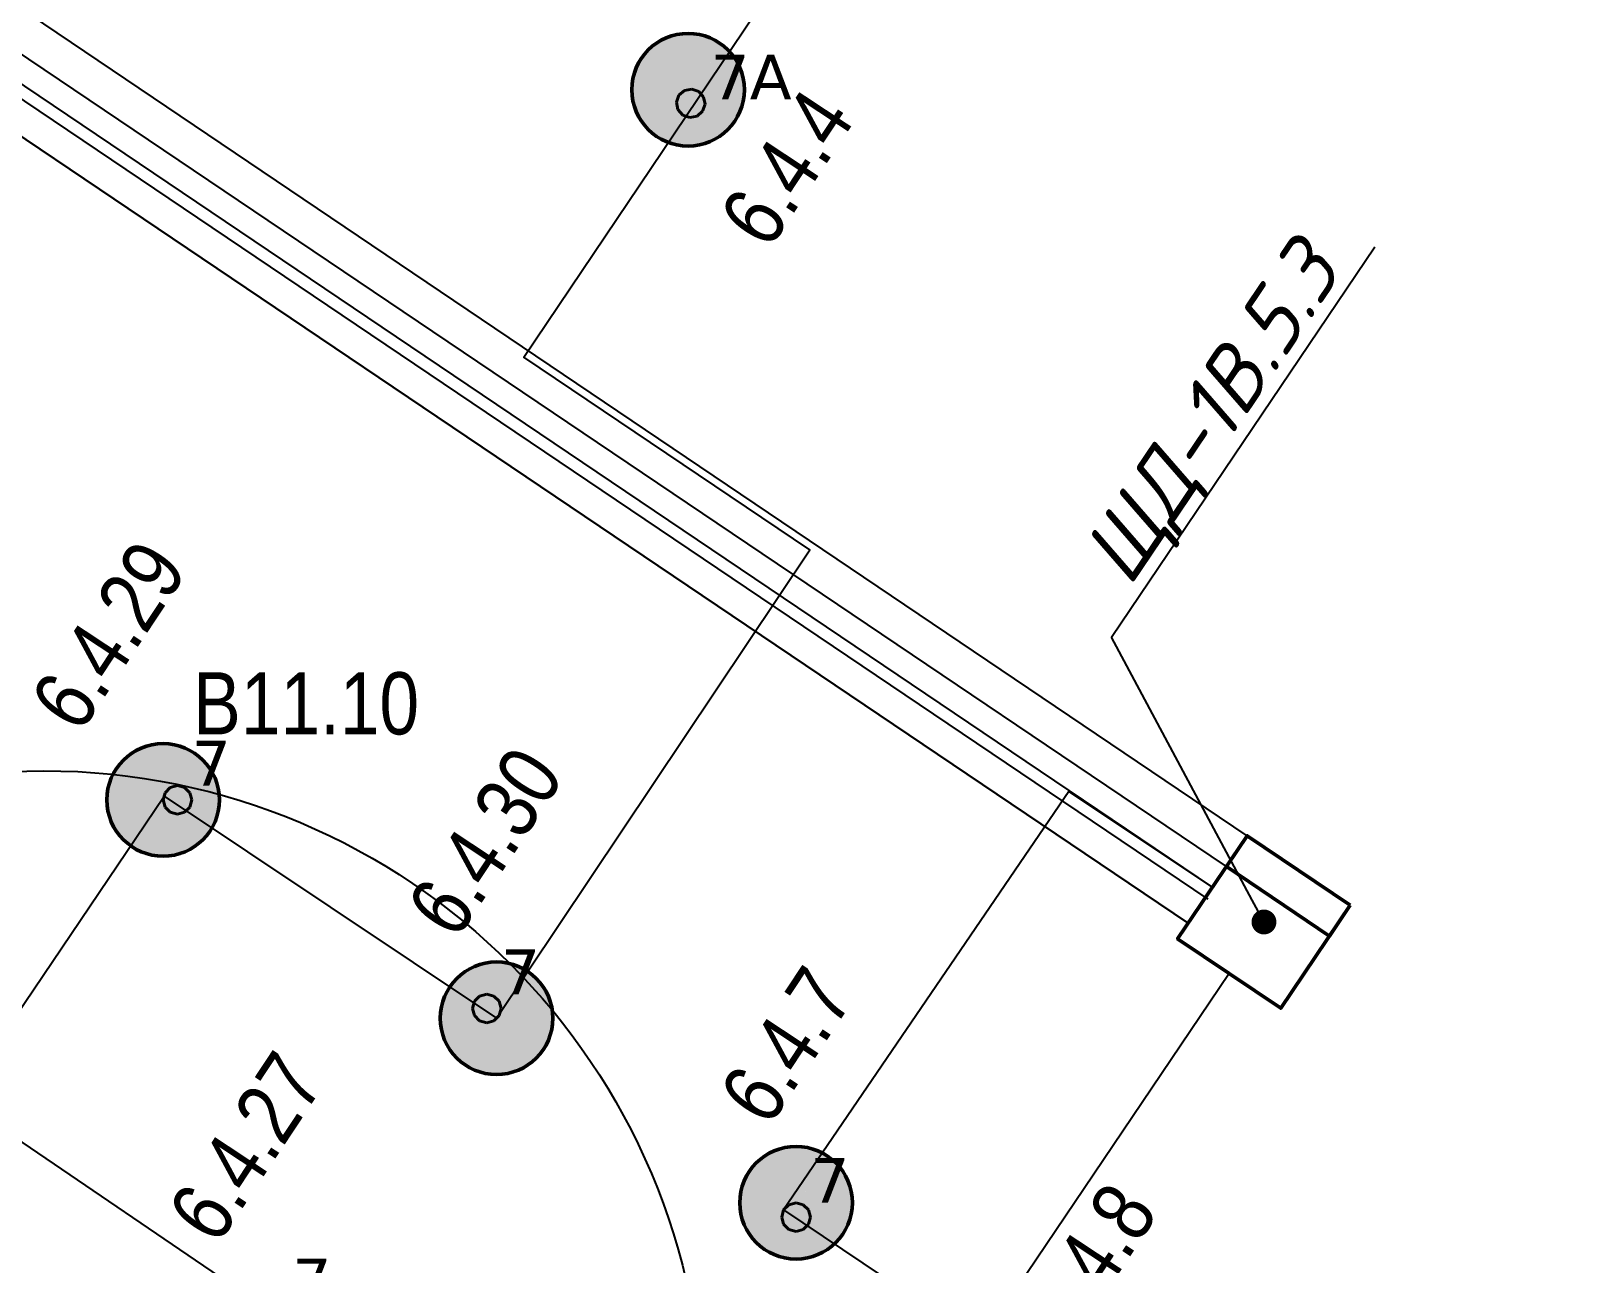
# Model space of a CAD drawing. Header units: millimetres. Extents: x -243740 to 150609, y -473655 to -165121.
# Drawn here: x 105804 to 112071, y -308694 to -303737 of the extents above; entities that cross this region are included whole.
import ezdxf
from ezdxf import colors
from ezdxf.entities.mleader import LeaderData, LeaderLine
from ezdxf.enums import TextEntityAlignment as Align
from ezdxf.math import Vec2, Vec3

# ---------------------------------------------------------------- set-up
doc = ezdxf.new("R2010")
doc.units = ezdxf.units.MM
doc.linetypes.add('HIDDEN2', pattern=[4.762499999999999, 3.175, -1.5875])
for name, color, linetype in [('_HMI', 6, 'Continuous'), ('_Гр.ЩД-1В.5.3.I4.1', 6, 'Continuous'), ('_Гр.ЩД-1В.5.3.I4.2', 6, 'Continuous'), ('_Гр.ЩД-1В.5.3.I4.3', 6, 'Continuous'), ('_Гр.ЩД-1В.5.3.I4.4', 6, 'Continuous'), ('_Гр.ЩД-1В.5.3.I4.5', 6, 'Continuous'), ('_Гр.ЩД-1В.5.3.I4.6', 6, 'Continuous'), ('_Гр.ЩД-1В.5.3.I4.7', 6, 'Continuous'), ('_Гр.ЩД-1В.5.3.I4.8', 6, 'Continuous')]:
    doc.layers.add(name, color=color, linetype=linetype)
doc.layers.add('_освещение_dali', color=3, linetype='Continuous', lineweight=50)
doc.layers.add('DLX_FL2_LUM 5', color=5, linetype='Continuous', lineweight=40)
doc.layers.add('DLX_FL1_LUM 9', color=7, linetype='Continuous', lineweight=40, true_color=0xf70808)
doc.layers.add('ЭТО_аварийные', color=7, linetype='HIDDEN2', lineweight=40, true_color=0xfa0505)
doc.styles.add('Arial Narrow_6', font='ARIALN.TTF', dxfattribs={"height": 193.2454319882769})
doc.styles.add('ISOCPEUR', font='isocpeur.ttf')
doc.styles.get("Standard").update_dxf_attribs({"font": 'ARIALN.TTF'})
doc.styles.add('TableTextStyle', font='')
doc.styles.add('Шрифт - 200', font='', dxfattribs={"height": 200})
doc.styles.get('TableTextStyle').set_extended_font_data('VERDANA.TTF')
doc.styles.get('Шрифт - 200').set_extended_font_data('GOST Common', italic=True)
doc.linetypes.add('Truba', pattern='A,3e-05,[4,MSH_7,S=1,R=0,X=0,Y=0],-3.022072', length=3.022102)

# ---------------------------------------------------------------- blocks, each defined once
blk = doc.blocks.new('_Dot')
at = {"color": 0, "linetype": 'ByBlock', "lineweight": -2}
blk.add_line((-0.5, 0), (-1, 0), dxfattribs=at)
at = {"color": 0, "linetype": 'ByBlock', "const_width": 0.5}
blk.add_lwpolyline([(-0.25, 0, 1), (0.25, 0, 1)], format="xyb", close=True, dxfattribs=at)
blk = doc.blocks.new('A$C7830629c')
at = {"layer": '_освещение_dali', "linetype": 'Continuous'}
for points in [[(250, -250), (250, 250), (-250, 250), (-250, -250)], [(250, -250), (250, 250), (100, 250), (100, -250)]]:
    blk.add_lwpolyline(points, close=True, dxfattribs=at)
blk = doc.blocks.new('A$Caabd1818')
at = {"layer": 'DLX_FL1_LUM 9'}
for points in [[(104429.0187579598, 93498.89928350243, -2996.999999999999), (104438.7080890144, 93527.03649053368, -2996.999999999999)], [(104438.7080890144, 93527.03649053368, -2996.999999999999), (104429.0187579598, 93498.89928350243, -2996.999999999999)], [(104438.7080890144, 93527.03649053368, -2996.999999999999), (104429.0187579598, 93498.89928350243, -2996.999999999999)], [(104429.0187579598, 93498.89928350243, -2996.999999999999), (104438.7080890144, 93527.03649053368, -2996.999999999999)], [(104434.695027491, 93469.67870244774, -2996.999999999999), (104429.0187579598, 93498.89928350243, -2996.999999999999)], [(104429.0187579598, 93498.89928350243, -2996.999999999999), (104429.0187579598, 93498.89928350243, -2996.999999999999)], [(104429.0187579598, 93498.89928350243, -2996.999999999999), (104434.695027491, 93469.67870244774, -2996.999999999999)], [(104429.0187579598, 93498.89928350243, -2996.999999999999), (104429.0187579598, 93498.89928350243, -2996.999999999999)], [(104429.0187579598, 93498.89928350243, -2996.999999999999), (104434.695027491, 93469.67870244774, -2996.999999999999)], [(104434.695027491, 93469.67870244774, -2996.999999999999), (104429.0187579598, 93498.89928350243, -2996.999999999999)], [(104438.7080890144, 93527.03649053368, -2996.999999999999), (104461.1690265144, 93546.56774053368, -2996.999999999999)], [(104461.1690265144, 93546.56774053368, -2996.999999999999), (104438.7080890144, 93527.03649053368, -2996.999999999999)], [(104461.1690265144, 93546.56774053368, -2996.999999999999), (104438.7080890144, 93527.03649053368, -2996.999999999999)], [(104438.7080890144, 93527.03649053368, -2996.999999999999), (104461.1690265144, 93546.56774053368, -2996.999999999999)], [(104438.7080890144, 93527.03649053368, -2996.999999999999), (104438.7080890144, 93527.03649053368, -2996.999999999999)], [(104438.7080890144, 93527.03649053368, -2996.999999999999), (104438.7080890144, 93527.03649053368, -2996.999999999999)], [(104461.1690265144, 93546.56774053368, -2996.999999999999), (104490.3896075691, 93552.24401006493, -2996.999999999999)], [(104490.3896075691, 93552.24401006493, -2996.999999999999), (104461.1690265144, 93546.56774053368, -2996.999999999999)], [(104490.3896075691, 93552.24401006493, -2996.999999999999), (104461.1690265144, 93546.56774053368, -2996.999999999999)], [(104461.1690265144, 93546.56774053368, -2996.999999999999), (104490.3896075691, 93552.24401006493, -2996.999999999999)], [(104461.1690265144, 93546.56774053368, -2996.999999999999), (104461.1690265144, 93546.56774053368, -2996.999999999999)], [(104461.1690265144, 93546.56774053368, -2996.999999999999), (104461.1690265144, 93546.56774053368, -2996.999999999999)], [(104490.3896075691, 93552.24401006493, -2996.999999999999), (104518.5268146004, 93542.55467901024, -2996.999999999999)], [(104518.5268146004, 93542.55467901024, -2996.999999999999), (104490.3896075691, 93552.24401006493, -2996.999999999999)], [(104490.3896075691, 93552.24401006493, -2996.999999999999), (104490.3896075691, 93552.24401006493, -2996.999999999999)], [(104490.3896075691, 93552.24401006493, -2996.999999999999), (104490.3896075691, 93552.24401006493, -2996.999999999999)], [(104518.5268146004, 93542.55467901024, -2996.999999999999), (104490.3896075691, 93552.24401006493, -2996.999999999999)], [(104490.3896075691, 93552.24401006493, -2996.999999999999), (104518.5268146004, 93542.55467901024, -2996.999999999999)], [(104518.5268146004, 93542.55467901024, -2996.999999999999), (104518.5268146004, 93542.55467901024, -2996.999999999999)], [(104518.5268146004, 93542.55467901024, -2996.999999999999), (104538.0580646004, 93520.09374151024, -2996.999999999999)], [(104538.0580646004, 93520.09374151024, -2996.999999999999), (104518.5268146004, 93542.55467901024, -2996.999999999999)], [(104518.5268146004, 93542.55467901024, -2996.999999999999), (104518.5268146004, 93542.55467901024, -2996.999999999999)], [(104538.0580646004, 93520.09374151024, -2996.999999999999), (104518.5268146004, 93542.55467901024, -2996.999999999999)], [(104518.5268146004, 93542.55467901024, -2996.999999999999), (104538.0580646004, 93520.09374151024, -2996.999999999999)], [(104538.0580646004, 93520.09374151024, -2996.999999999999), (104538.0580646004, 93520.09374151024, -2996.999999999999)], [(104538.0580646004, 93520.09374151024, -2996.999999999999), (104543.7343341316, 93490.87316045555, -2996.999999999999)], [(104543.7343341316, 93490.87316045555, -2996.999999999999), (104538.0580646004, 93520.09374151024, -2996.999999999999)], [(104538.0580646004, 93520.09374151024, -2996.999999999999), (104538.0580646004, 93520.09374151024, -2996.999999999999)], [(104543.7343341316, 93490.87316045555, -2996.999999999999), (104538.0580646004, 93520.09374151024, -2996.999999999999)], [(104538.0580646004, 93520.09374151024, -2996.999999999999), (104543.7343341316, 93490.87316045555, -2996.999999999999)], [(104454.226277491, 93447.21776494774, -2996.999999999999), (104434.695027491, 93469.67870244774, -2996.999999999999)], [(104434.695027491, 93469.67870244774, -2996.999999999999), (104434.695027491, 93469.67870244774, -2996.999999999999)], [(104434.695027491, 93469.67870244774, -2996.999999999999), (104454.226277491, 93447.21776494774, -2996.999999999999)], [(104434.695027491, 93469.67870244774, -2996.999999999999), (104434.695027491, 93469.67870244774, -2996.999999999999)], [(104434.695027491, 93469.67870244774, -2996.999999999999), (104454.226277491, 93447.21776494774, -2996.999999999999)], [(104454.226277491, 93447.21776494774, -2996.999999999999), (104434.695027491, 93469.67870244774, -2996.999999999999)], [(104482.3634845223, 93437.52843389305, -2996.999999999999), (104454.226277491, 93447.21776494774, -2996.999999999999)], [(104454.226277491, 93447.21776494774, -2996.999999999999), (104454.226277491, 93447.21776494774, -2996.999999999999)], [(104454.226277491, 93447.21776494774, -2996.999999999999), (104482.3634845223, 93437.52843389305, -2996.999999999999)], [(104454.226277491, 93447.21776494774, -2996.999999999999), (104454.226277491, 93447.21776494774, -2996.999999999999)], [(104454.226277491, 93447.21776494774, -2996.999999999999), (104482.3634845223, 93437.52843389305, -2996.999999999999)], [(104482.3634845223, 93437.52843389305, -2996.999999999999), (104454.226277491, 93447.21776494774, -2996.999999999999)], [(104511.5840655769, 93443.2047034243, -2996.999999999999), (104482.3634845223, 93437.52843389305, -2996.999999999999)], [(104482.3634845223, 93437.52843389305, -2996.999999999999), (104511.5840655769, 93443.2047034243, -2996.999999999999)], [(104482.3634845223, 93437.52843389305, -2996.999999999999), (104511.5840655769, 93443.2047034243, -2996.999999999999)], [(104511.5840655769, 93443.2047034243, -2996.999999999999), (104482.3634845223, 93437.52843389305, -2996.999999999999)], [(104482.3634845223, 93437.52843389305, -2996.999999999999), (104482.3634845223, 93437.52843389305, -2996.999999999999)], [(104482.3634845223, 93437.52843389305, -2996.999999999999), (104482.3634845223, 93437.52843389305, -2996.999999999999)], [(104534.0450030769, 93462.7359534243, -2996.999999999999), (104511.5840655769, 93443.2047034243, -2996.999999999999)], [(104511.5840655769, 93443.2047034243, -2996.999999999999), (104534.0450030769, 93462.7359534243, -2996.999999999999)], [(104511.5840655769, 93443.2047034243, -2996.999999999999), (104534.0450030769, 93462.7359534243, -2996.999999999999)], [(104534.0450030769, 93462.7359534243, -2996.999999999999), (104511.5840655769, 93443.2047034243, -2996.999999999999)], [(104511.5840655769, 93443.2047034243, -2996.999999999999), (104511.5840655769, 93443.2047034243, -2996.999999999999)], [(104511.5840655769, 93443.2047034243, -2996.999999999999), (104511.5840655769, 93443.2047034243, -2996.999999999999)], [(104543.7343341316, 93490.87316045555, -2996.999999999999), (104534.0450030769, 93462.7359534243, -2996.999999999999)], [(104534.0450030769, 93462.7359534243, -2996.999999999999), (104543.7343341316, 93490.87316045555, -2996.999999999999)], [(104534.0450030769, 93462.7359534243, -2996.999999999999), (104543.7343341316, 93490.87316045555, -2996.999999999999)], [(104543.7343341316, 93490.87316045555, -2996.999999999999), (104534.0450030769, 93462.7359534243, -2996.999999999999)], [(104534.0450030769, 93462.7359534243, -2996.999999999999), (104534.0450030769, 93462.7359534243, -2996.999999999999)], [(104534.0450030769, 93462.7359534243, -2996.999999999999), (104534.0450030769, 93462.7359534243, -2996.999999999999)], [(104543.7343341316, 93490.87316045555, -2996.999999999999), (104543.7343341316, 93490.87316045555, -2996.999999999999)], [(104543.7343341316, 93490.87316045555, -2996.999999999999), (104543.7343341316, 93490.87316045555, -2996.999999999999)]]:
    blk.add_polyline3d(points, dxfattribs=at)
at = {"layer": 'DLX_FL2_LUM 5'}
for points in [[(102372.8664142098, 90722.59313115868, -2996.999999999999), (102393.9082843269, 90743.63500127586, -2996.999999999999)], [(102393.9082843269, 90743.63500127586, -2996.999999999999), (102372.8664142098, 90722.59313115868, -2996.999999999999)], [(102393.9082843269, 90743.63500127586, -2996.999999999999), (102372.8664142098, 90722.59313115868, -2996.999999999999)], [(102372.8664142098, 90722.59313115868, -2996.999999999999), (102393.9082843269, 90743.63500127586, -2996.999999999999)], [(102393.9082843269, 90743.63500127586, -2996.999999999999), (102422.6558429207, 90751.34068975243, -2996.999999999999)], [(102422.6558429207, 90751.34068975243, -2996.999999999999), (102393.9082843269, 90743.63500127586, -2996.999999999999)], [(102422.6558429207, 90751.34068975243, -2996.999999999999), (102393.9082843269, 90743.63500127586, -2996.999999999999)], [(102393.9082843269, 90743.63500127586, -2996.999999999999), (102422.6558429207, 90751.34068975243, -2996.999999999999)], [(102393.9082843269, 90743.63500127586, -2996.999999999999), (102393.9082843269, 90743.63500127586, -2996.999999999999)], [(102393.9082843269, 90743.63500127586, -2996.999999999999), (102393.9082843269, 90743.63500127586, -2996.999999999999)], [(102422.6558429207, 90751.34068975243, -2996.999999999999), (102422.6558429207, 90751.34068975243, -2996.999999999999)], [(102422.6558429207, 90751.34068975243, -2996.999999999999), (102451.4034015144, 90743.63500127586, -2996.999999999999)], [(102451.4034015144, 90743.63500127586, -2996.999999999999), (102422.6558429207, 90751.34068975243, -2996.999999999999)], [(102422.6558429207, 90751.34068975243, -2996.999999999999), (102422.6558429207, 90751.34068975243, -2996.999999999999)], [(102451.4034015144, 90743.63500127586, -2996.999999999999), (102422.6558429207, 90751.34068975243, -2996.999999999999)], [(102422.6558429207, 90751.34068975243, -2996.999999999999), (102451.4034015144, 90743.63500127586, -2996.999999999999)], [(102451.4034015144, 90743.63500127586, -2996.999999999999), (102451.4034015144, 90743.63500127586, -2996.999999999999)], [(102451.4034015144, 90743.63500127586, -2996.999999999999), (102472.4452716316, 90722.59313115868, -2996.999999999999)], [(102472.4452716316, 90722.59313115868, -2996.999999999999), (102451.4034015144, 90743.63500127586, -2996.999999999999)], [(102451.4034015144, 90743.63500127586, -2996.999999999999), (102451.4034015144, 90743.63500127586, -2996.999999999999)], [(102472.4452716316, 90722.59313115868, -2996.999999999999), (102451.4034015144, 90743.63500127586, -2996.999999999999)], [(102451.4034015144, 90743.63500127586, -2996.999999999999), (102472.4452716316, 90722.59313115868, -2996.999999999999)], [(102365.1607257332, 90693.84557256493, -2996.999999999999), (102372.8664142098, 90722.59313115868, -2996.999999999999)], [(102372.8664142098, 90722.59313115868, -2996.999999999999), (102365.1607257332, 90693.84557256493, -2996.999999999999)], [(102372.8664142098, 90722.59313115868, -2996.999999999999), (102365.1607257332, 90693.84557256493, -2996.999999999999)], [(102365.1607257332, 90693.84557256493, -2996.999999999999), (102372.8664142098, 90722.59313115868, -2996.999999999999)], [(102372.8664142098, 90665.09801397118, -2996.999999999999), (102365.1607257332, 90693.84557256493, -2996.999999999999)], [(102365.1607257332, 90693.84557256493, -2996.999999999999), (102365.1607257332, 90693.84557256493, -2996.999999999999)], [(102365.1607257332, 90693.84557256493, -2996.999999999999), (102372.8664142098, 90665.09801397118, -2996.999999999999)], [(102365.1607257332, 90693.84557256493, -2996.999999999999), (102365.1607257332, 90693.84557256493, -2996.999999999999)], [(102365.1607257332, 90693.84557256493, -2996.999999999999), (102372.8664142098, 90665.09801397118, -2996.999999999999)], [(102372.8664142098, 90665.09801397118, -2996.999999999999), (102365.1607257332, 90693.84557256493, -2996.999999999999)], [(102372.8664142098, 90722.59313115868, -2996.999999999999), (102372.8664142098, 90722.59313115868, -2996.999999999999)], [(102372.8664142098, 90722.59313115868, -2996.999999999999), (102372.8664142098, 90722.59313115868, -2996.999999999999)], [(102472.4452716316, 90722.59313115868, -2996.999999999999), (102472.4452716316, 90722.59313115868, -2996.999999999999)], [(102472.4452716316, 90722.59313115868, -2996.999999999999), (102480.1509601082, 90693.84557256493, -2996.999999999999)], [(102480.1509601082, 90693.84557256493, -2996.999999999999), (102472.4452716316, 90722.59313115868, -2996.999999999999)], [(102472.4452716316, 90722.59313115868, -2996.999999999999), (102472.4452716316, 90722.59313115868, -2996.999999999999)], [(102480.1509601082, 90693.84557256493, -2996.999999999999), (102472.4452716316, 90722.59313115868, -2996.999999999999)], [(102472.4452716316, 90722.59313115868, -2996.999999999999), (102480.1509601082, 90693.84557256493, -2996.999999999999)], [(102480.1509601082, 90693.84557256493, -2996.999999999999), (102472.4452716316, 90665.09801397118, -2996.999999999999)], [(102472.4452716316, 90665.09801397118, -2996.999999999999), (102480.1509601082, 90693.84557256493, -2996.999999999999)], [(102472.4452716316, 90665.09801397118, -2996.999999999999), (102480.1509601082, 90693.84557256493, -2996.999999999999)], [(102480.1509601082, 90693.84557256493, -2996.999999999999), (102472.4452716316, 90665.09801397118, -2996.999999999999)], [(102480.1509601082, 90693.84557256493, -2996.999999999999), (102480.1509601082, 90693.84557256493, -2996.999999999999)], [(102480.1509601082, 90693.84557256493, -2996.999999999999), (102480.1509601082, 90693.84557256493, -2996.999999999999)], [(102393.9082843269, 90644.05614385399, -2996.999999999999), (102372.8664142098, 90665.09801397118, -2996.999999999999)], [(102372.8664142098, 90665.09801397118, -2996.999999999999), (102372.8664142098, 90665.09801397118, -2996.999999999999)], [(102372.8664142098, 90665.09801397118, -2996.999999999999), (102393.9082843269, 90644.05614385399, -2996.999999999999)], [(102372.8664142098, 90665.09801397118, -2996.999999999999), (102372.8664142098, 90665.09801397118, -2996.999999999999)], [(102372.8664142098, 90665.09801397118, -2996.999999999999), (102393.9082843269, 90644.05614385399, -2996.999999999999)], [(102393.9082843269, 90644.05614385399, -2996.999999999999), (102372.8664142098, 90665.09801397118, -2996.999999999999)], [(102422.6558429207, 90636.35045537743, -2996.999999999999), (102393.9082843269, 90644.05614385399, -2996.999999999999)], [(102393.9082843269, 90644.05614385399, -2996.999999999999), (102393.9082843269, 90644.05614385399, -2996.999999999999)], [(102393.9082843269, 90644.05614385399, -2996.999999999999), (102422.6558429207, 90636.35045537743, -2996.999999999999)], [(102393.9082843269, 90644.05614385399, -2996.999999999999), (102393.9082843269, 90644.05614385399, -2996.999999999999)], [(102393.9082843269, 90644.05614385399, -2996.999999999999), (102422.6558429207, 90636.35045537743, -2996.999999999999)], [(102422.6558429207, 90636.35045537743, -2996.999999999999), (102393.9082843269, 90644.05614385399, -2996.999999999999)], [(102451.4034015144, 90644.05614385399, -2996.999999999999), (102422.6558429207, 90636.35045537743, -2996.999999999999)], [(102422.6558429207, 90636.35045537743, -2996.999999999999), (102451.4034015144, 90644.05614385399, -2996.999999999999)], [(102422.6558429207, 90636.35045537743, -2996.999999999999), (102451.4034015144, 90644.05614385399, -2996.999999999999)], [(102451.4034015144, 90644.05614385399, -2996.999999999999), (102422.6558429207, 90636.35045537743, -2996.999999999999)], [(102422.6558429207, 90636.35045537743, -2996.999999999999), (102422.6558429207, 90636.35045537743, -2996.999999999999)], [(102422.6558429207, 90636.35045537743, -2996.999999999999), (102422.6558429207, 90636.35045537743, -2996.999999999999)], [(102472.4452716316, 90665.09801397118, -2996.999999999999), (102451.4034015144, 90644.05614385399, -2996.999999999999)], [(102451.4034015144, 90644.05614385399, -2996.999999999999), (102472.4452716316, 90665.09801397118, -2996.999999999999)], [(102451.4034015144, 90644.05614385399, -2996.999999999999), (102472.4452716316, 90665.09801397118, -2996.999999999999)], [(102472.4452716316, 90665.09801397118, -2996.999999999999), (102451.4034015144, 90644.05614385399, -2996.999999999999)], [(102451.4034015144, 90644.05614385399, -2996.999999999999), (102451.4034015144, 90644.05614385399, -2996.999999999999)], [(102451.4034015144, 90644.05614385399, -2996.999999999999), (102451.4034015144, 90644.05614385399, -2996.999999999999)], [(102472.4452716316, 90665.09801397118, -2996.999999999999), (102472.4452716316, 90665.09801397118, -2996.999999999999)], [(102472.4452716316, 90665.09801397118, -2996.999999999999), (102472.4452716316, 90665.09801397118, -2996.999999999999)], [(103608.7215167488, 89855.03942022118, -2996.999999999999), (103616.4272052254, 89883.78697881493, -2996.999999999999)], [(103616.4272052254, 89883.78697881493, -2996.999999999999), (103608.7215167488, 89855.03942022118, -2996.999999999999)], [(103616.4272052254, 89883.78697881493, -2996.999999999999), (103608.7215167488, 89855.03942022118, -2996.999999999999)], [(103608.7215167488, 89855.03942022118, -2996.999999999999), (103616.4272052254, 89883.78697881493, -2996.999999999999)], [(103616.4272052254, 89883.78697881493, -2996.999999999999), (103637.4690753426, 89904.82884893211, -2996.999999999999)], [(103637.4690753426, 89904.82884893211, -2996.999999999999), (103616.4272052254, 89883.78697881493, -2996.999999999999)], [(103637.4690753426, 89904.82884893211, -2996.999999999999), (103616.4272052254, 89883.78697881493, -2996.999999999999)], [(103616.4272052254, 89883.78697881493, -2996.999999999999), (103637.4690753426, 89904.82884893211, -2996.999999999999)], [(103616.4272052254, 89883.78697881493, -2996.999999999999), (103616.4272052254, 89883.78697881493, -2996.999999999999)], [(103616.4272052254, 89883.78697881493, -2996.999999999999), (103616.4272052254, 89883.78697881493, -2996.999999999999)], [(103637.4690753426, 89904.82884893211, -2996.999999999999), (103666.2166339363, 89912.53453740868, -2996.999999999999)], [(103666.2166339363, 89912.53453740868, -2996.999999999999), (103637.4690753426, 89904.82884893211, -2996.999999999999)], [(103666.2166339363, 89912.53453740868, -2996.999999999999), (103637.4690753426, 89904.82884893211, -2996.999999999999)], [(103637.4690753426, 89904.82884893211, -2996.999999999999), (103666.2166339363, 89912.53453740868, -2996.999999999999)], [(103637.4690753426, 89904.82884893211, -2996.999999999999), (103637.4690753426, 89904.82884893211, -2996.999999999999)], [(103637.4690753426, 89904.82884893211, -2996.999999999999), (103637.4690753426, 89904.82884893211, -2996.999999999999)], [(103666.2166339363, 89912.53453740868, -2996.999999999999), (103666.2166339363, 89912.53453740868, -2996.999999999999)], [(103666.2166339363, 89912.53453740868, -2996.999999999999), (103694.9641925301, 89904.82884893211, -2996.999999999999)], [(103694.9641925301, 89904.82884893211, -2996.999999999999), (103666.2166339363, 89912.53453740868, -2996.999999999999)], [(103666.2166339363, 89912.53453740868, -2996.999999999999), (103666.2166339363, 89912.53453740868, -2996.999999999999)], [(103694.9641925301, 89904.82884893211, -2996.999999999999), (103666.2166339363, 89912.53453740868, -2996.999999999999)], [(103666.2166339363, 89912.53453740868, -2996.999999999999), (103694.9641925301, 89904.82884893211, -2996.999999999999)], [(103694.9641925301, 89904.82884893211, -2996.999999999999), (103694.9641925301, 89904.82884893211, -2996.999999999999)], [(103694.9641925301, 89904.82884893211, -2996.999999999999), (103716.0060626473, 89883.78697881493, -2996.999999999999)], [(103716.0060626473, 89883.78697881493, -2996.999999999999), (103694.9641925301, 89904.82884893211, -2996.999999999999)], [(103694.9641925301, 89904.82884893211, -2996.999999999999), (103694.9641925301, 89904.82884893211, -2996.999999999999)], [(103716.0060626473, 89883.78697881493, -2996.999999999999), (103694.9641925301, 89904.82884893211, -2996.999999999999)], [(103694.9641925301, 89904.82884893211, -2996.999999999999), (103716.0060626473, 89883.78697881493, -2996.999999999999)], [(103716.0060626473, 89883.78697881493, -2996.999999999999), (103716.0060626473, 89883.78697881493, -2996.999999999999)], [(103716.0060626473, 89883.78697881493, -2996.999999999999), (103723.7117511238, 89855.03942022118, -2996.999999999999)], [(103723.7117511238, 89855.03942022118, -2996.999999999999), (103716.0060626473, 89883.78697881493, -2996.999999999999)], [(103716.0060626473, 89883.78697881493, -2996.999999999999), (103716.0060626473, 89883.78697881493, -2996.999999999999)], [(103723.7117511238, 89855.03942022118, -2996.999999999999), (103716.0060626473, 89883.78697881493, -2996.999999999999)], [(103716.0060626473, 89883.78697881493, -2996.999999999999), (103723.7117511238, 89855.03942022118, -2996.999999999999)], [(103616.4272052254, 89826.29186162743, -2996.999999999999), (103608.7215167488, 89855.03942022118, -2996.999999999999)], [(103608.7215167488, 89855.03942022118, -2996.999999999999), (103608.7215167488, 89855.03942022118, -2996.999999999999)], [(103608.7215167488, 89855.03942022118, -2996.999999999999), (103616.4272052254, 89826.29186162743, -2996.999999999999)], [(103608.7215167488, 89855.03942022118, -2996.999999999999), (103608.7215167488, 89855.03942022118, -2996.999999999999)], [(103608.7215167488, 89855.03942022118, -2996.999999999999), (103616.4272052254, 89826.29186162743, -2996.999999999999)], [(103616.4272052254, 89826.29186162743, -2996.999999999999), (103608.7215167488, 89855.03942022118, -2996.999999999999)], [(103637.4690753426, 89805.24999151024, -2996.999999999999), (103616.4272052254, 89826.29186162743, -2996.999999999999)], [(103616.4272052254, 89826.29186162743, -2996.999999999999), (103616.4272052254, 89826.29186162743, -2996.999999999999)], [(103616.4272052254, 89826.29186162743, -2996.999999999999), (103637.4690753426, 89805.24999151024, -2996.999999999999)], [(103616.4272052254, 89826.29186162743, -2996.999999999999), (103616.4272052254, 89826.29186162743, -2996.999999999999)], [(103616.4272052254, 89826.29186162743, -2996.999999999999), (103637.4690753426, 89805.24999151024, -2996.999999999999)], [(103637.4690753426, 89805.24999151024, -2996.999999999999), (103616.4272052254, 89826.29186162743, -2996.999999999999)], [(103666.2166339363, 89797.54430303368, -2996.999999999999), (103637.4690753426, 89805.24999151024, -2996.999999999999)], [(103637.4690753426, 89805.24999151024, -2996.999999999999), (103637.4690753426, 89805.24999151024, -2996.999999999999)], [(103637.4690753426, 89805.24999151024, -2996.999999999999), (103666.2166339363, 89797.54430303368, -2996.999999999999)], [(103637.4690753426, 89805.24999151024, -2996.999999999999), (103637.4690753426, 89805.24999151024, -2996.999999999999)], [(103637.4690753426, 89805.24999151024, -2996.999999999999), (103666.2166339363, 89797.54430303368, -2996.999999999999)], [(103666.2166339363, 89797.54430303368, -2996.999999999999), (103637.4690753426, 89805.24999151024, -2996.999999999999)], [(103694.9641925301, 89805.24999151024, -2996.999999999999), (103666.2166339363, 89797.54430303368, -2996.999999999999)], [(103666.2166339363, 89797.54430303368, -2996.999999999999), (103694.9641925301, 89805.24999151024, -2996.999999999999)], [(103666.2166339363, 89797.54430303368, -2996.999999999999), (103694.9641925301, 89805.24999151024, -2996.999999999999)], [(103694.9641925301, 89805.24999151024, -2996.999999999999), (103666.2166339363, 89797.54430303368, -2996.999999999999)], [(103716.0060626473, 89826.29186162743, -2996.999999999999), (103694.9641925301, 89805.24999151024, -2996.999999999999)], [(103694.9641925301, 89805.24999151024, -2996.999999999999), (103716.0060626473, 89826.29186162743, -2996.999999999999)], [(103694.9641925301, 89805.24999151024, -2996.999999999999), (103716.0060626473, 89826.29186162743, -2996.999999999999)], [(103716.0060626473, 89826.29186162743, -2996.999999999999), (103694.9641925301, 89805.24999151024, -2996.999999999999)], [(103694.9641925301, 89805.24999151024, -2996.999999999999), (103694.9641925301, 89805.24999151024, -2996.999999999999)], [(103694.9641925301, 89805.24999151024, -2996.999999999999), (103694.9641925301, 89805.24999151024, -2996.999999999999)], [(103723.7117511238, 89855.03942022118, -2996.999999999999), (103716.0060626473, 89826.29186162743, -2996.999999999999)], [(103716.0060626473, 89826.29186162743, -2996.999999999999), (103723.7117511238, 89855.03942022118, -2996.999999999999)], [(103716.0060626473, 89826.29186162743, -2996.999999999999), (103723.7117511238, 89855.03942022118, -2996.999999999999)], [(103723.7117511238, 89855.03942022118, -2996.999999999999), (103716.0060626473, 89826.29186162743, -2996.999999999999)], [(103716.0060626473, 89826.29186162743, -2996.999999999999), (103716.0060626473, 89826.29186162743, -2996.999999999999)], [(103716.0060626473, 89826.29186162743, -2996.999999999999), (103716.0060626473, 89826.29186162743, -2996.999999999999)], [(103723.7117511238, 89855.03942022118, -2996.999999999999), (103723.7117511238, 89855.03942022118, -2996.999999999999)], [(103723.7117511238, 89855.03942022118, -2996.999999999999), (103723.7117511238, 89855.03942022118, -2996.999999999999)], [(103666.2166339363, 89797.54430303368, -2996.999999999999), (103666.2166339363, 89797.54430303368, -2996.999999999999)], [(103666.2166339363, 89797.54430303368, -2996.999999999999), (103666.2166339363, 89797.54430303368, -2996.999999999999)], [(104859.9269610848, 89044.98082647118, -2996.999999999999), (104880.9688312019, 89066.02269658836, -2996.999999999999)], [(104880.9688312019, 89066.02269658836, -2996.999999999999), (104859.9269610848, 89044.98082647118, -2996.999999999999)], [(104880.9688312019, 89066.02269658836, -2996.999999999999), (104859.9269610848, 89044.98082647118, -2996.999999999999)], [(104859.9269610848, 89044.98082647118, -2996.999999999999), (104880.9688312019, 89066.02269658836, -2996.999999999999)], [(104880.9688312019, 89066.02269658836, -2996.999999999999), (104909.7163897957, 89073.72838506493, -2996.999999999999)], [(104909.7163897957, 89073.72838506493, -2996.999999999999), (104880.9688312019, 89066.02269658836, -2996.999999999999)], [(104909.7163897957, 89073.72838506493, -2996.999999999999), (104880.9688312019, 89066.02269658836, -2996.999999999999)], [(104880.9688312019, 89066.02269658836, -2996.999999999999), (104909.7163897957, 89073.72838506493, -2996.999999999999)], [(104880.9688312019, 89066.02269658836, -2996.999999999999), (104880.9688312019, 89066.02269658836, -2996.999999999999)], [(104880.9688312019, 89066.02269658836, -2996.999999999999), (104880.9688312019, 89066.02269658836, -2996.999999999999)], [(104909.7163897957, 89073.72838506493, -2996.999999999999), (104909.7163897957, 89073.72838506493, -2996.999999999999)], [(104909.7163897957, 89073.72838506493, -2996.999999999999), (104938.4639483894, 89066.02269658836, -2996.999999999999)], [(104938.4639483894, 89066.02269658836, -2996.999999999999), (104909.7163897957, 89073.72838506493, -2996.999999999999)], [(104909.7163897957, 89073.72838506493, -2996.999999999999), (104909.7163897957, 89073.72838506493, -2996.999999999999)], [(104938.4639483894, 89066.02269658836, -2996.999999999999), (104909.7163897957, 89073.72838506493, -2996.999999999999)], [(104909.7163897957, 89073.72838506493, -2996.999999999999), (104938.4639483894, 89066.02269658836, -2996.999999999999)], [(104938.4639483894, 89066.02269658836, -2996.999999999999), (104938.4639483894, 89066.02269658836, -2996.999999999999)], [(104938.4639483894, 89066.02269658836, -2996.999999999999), (104959.5058185066, 89044.98082647118, -2996.999999999999)], [(104959.5058185066, 89044.98082647118, -2996.999999999999), (104938.4639483894, 89066.02269658836, -2996.999999999999)], [(104938.4639483894, 89066.02269658836, -2996.999999999999), (104938.4639483894, 89066.02269658836, -2996.999999999999)], [(104959.5058185066, 89044.98082647118, -2996.999999999999), (104938.4639483894, 89066.02269658836, -2996.999999999999)], [(104938.4639483894, 89066.02269658836, -2996.999999999999), (104959.5058185066, 89044.98082647118, -2996.999999999999)], [(104852.2212726082, 89016.23326787743, -2996.999999999999), (104859.9269610848, 89044.98082647118, -2996.999999999999)], [(104859.9269610848, 89044.98082647118, -2996.999999999999), (104852.2212726082, 89016.23326787743, -2996.999999999999)], [(104859.9269610848, 89044.98082647118, -2996.999999999999), (104852.2212726082, 89016.23326787743, -2996.999999999999)], [(104852.2212726082, 89016.23326787743, -2996.999999999999), (104859.9269610848, 89044.98082647118, -2996.999999999999)], [(104859.9269610848, 88987.48570928368, -2996.999999999999), (104852.2212726082, 89016.23326787743, -2996.999999999999)], [(104852.2212726082, 89016.23326787743, -2996.999999999999), (104852.2212726082, 89016.23326787743, -2996.999999999999)], [(104852.2212726082, 89016.23326787743, -2996.999999999999), (104859.9269610848, 88987.48570928368, -2996.999999999999)], [(104852.2212726082, 89016.23326787743, -2996.999999999999), (104852.2212726082, 89016.23326787743, -2996.999999999999)], [(104852.2212726082, 89016.23326787743, -2996.999999999999), (104859.9269610848, 88987.48570928368, -2996.999999999999)], [(104859.9269610848, 88987.48570928368, -2996.999999999999), (104852.2212726082, 89016.23326787743, -2996.999999999999)], [(104859.9269610848, 89044.98082647118, -2996.999999999999), (104859.9269610848, 89044.98082647118, -2996.999999999999)], [(104859.9269610848, 89044.98082647118, -2996.999999999999), (104859.9269610848, 89044.98082647118, -2996.999999999999)], [(104880.9688312019, 88966.44383916649, -2996.999999999999), (104859.9269610848, 88987.48570928368, -2996.999999999999)], [(104859.9269610848, 88987.48570928368, -2996.999999999999), (104859.9269610848, 88987.48570928368, -2996.999999999999)], [(104859.9269610848, 88987.48570928368, -2996.999999999999), (104880.9688312019, 88966.44383916649, -2996.999999999999)], [(104859.9269610848, 88987.48570928368, -2996.999999999999), (104859.9269610848, 88987.48570928368, -2996.999999999999)], [(104859.9269610848, 88987.48570928368, -2996.999999999999), (104880.9688312019, 88966.44383916649, -2996.999999999999)], [(104880.9688312019, 88966.44383916649, -2996.999999999999), (104859.9269610848, 88987.48570928368, -2996.999999999999)], [(104959.5058185066, 88987.48570928368, -2996.999999999999), (104938.4639483894, 88966.44383916649, -2996.999999999999)], [(104938.4639483894, 88966.44383916649, -2996.999999999999), (104959.5058185066, 88987.48570928368, -2996.999999999999)], [(104938.4639483894, 88966.44383916649, -2996.999999999999), (104959.5058185066, 88987.48570928368, -2996.999999999999)], [(104959.5058185066, 88987.48570928368, -2996.999999999999), (104938.4639483894, 88966.44383916649, -2996.999999999999)], [(104959.5058185066, 89044.98082647118, -2996.999999999999), (104959.5058185066, 89044.98082647118, -2996.999999999999)], [(104959.5058185066, 89044.98082647118, -2996.999999999999), (104967.2115069832, 89016.23326787743, -2996.999999999999)], [(104967.2115069832, 89016.23326787743, -2996.999999999999), (104959.5058185066, 89044.98082647118, -2996.999999999999)], [(104959.5058185066, 89044.98082647118, -2996.999999999999), (104959.5058185066, 89044.98082647118, -2996.999999999999)], [(104967.2115069832, 89016.23326787743, -2996.999999999999), (104959.5058185066, 89044.98082647118, -2996.999999999999)], [(104959.5058185066, 89044.98082647118, -2996.999999999999), (104967.2115069832, 89016.23326787743, -2996.999999999999)], [(104967.2115069832, 89016.23326787743, -2996.999999999999), (104959.5058185066, 88987.48570928368, -2996.999999999999)], [(104959.5058185066, 88987.48570928368, -2996.999999999999), (104967.2115069832, 89016.23326787743, -2996.999999999999)], [(104959.5058185066, 88987.48570928368, -2996.999999999999), (104967.2115069832, 89016.23326787743, -2996.999999999999)], [(104967.2115069832, 89016.23326787743, -2996.999999999999), (104959.5058185066, 88987.48570928368, -2996.999999999999)], [(104959.5058185066, 88987.48570928368, -2996.999999999999), (104959.5058185066, 88987.48570928368, -2996.999999999999)], [(104959.5058185066, 88987.48570928368, -2996.999999999999), (104959.5058185066, 88987.48570928368, -2996.999999999999)], [(104967.2115069832, 89016.23326787743, -2996.999999999999), (104967.2115069832, 89016.23326787743, -2996.999999999999)], [(104967.2115069832, 89016.23326787743, -2996.999999999999), (104967.2115069832, 89016.23326787743, -2996.999999999999)], [(104909.7163897957, 88958.73815068993, -2996.999999999999), (104880.9688312019, 88966.44383916649, -2996.999999999999)], [(104880.9688312019, 88966.44383916649, -2996.999999999999), (104880.9688312019, 88966.44383916649, -2996.999999999999)], [(104880.9688312019, 88966.44383916649, -2996.999999999999), (104909.7163897957, 88958.73815068993, -2996.999999999999)], [(104880.9688312019, 88966.44383916649, -2996.999999999999), (104880.9688312019, 88966.44383916649, -2996.999999999999)], [(104880.9688312019, 88966.44383916649, -2996.999999999999), (104909.7163897957, 88958.73815068993, -2996.999999999999)], [(104909.7163897957, 88958.73815068993, -2996.999999999999), (104880.9688312019, 88966.44383916649, -2996.999999999999)], [(104938.4639483894, 88966.44383916649, -2996.999999999999), (104909.7163897957, 88958.73815068993, -2996.999999999999)], [(104909.7163897957, 88958.73815068993, -2996.999999999999), (104938.4639483894, 88966.44383916649, -2996.999999999999)], [(104909.7163897957, 88958.73815068993, -2996.999999999999), (104938.4639483894, 88966.44383916649, -2996.999999999999)], [(104938.4639483894, 88966.44383916649, -2996.999999999999), (104909.7163897957, 88958.73815068993, -2996.999999999999)], [(104909.7163897957, 88958.73815068993, -2996.999999999999), (104909.7163897957, 88958.73815068993, -2996.999999999999)], [(104909.7163897957, 88958.73815068993, -2996.999999999999), (104909.7163897957, 88958.73815068993, -2996.999999999999)], [(104938.4639483894, 88966.44383916649, -2996.999999999999), (104938.4639483894, 88966.44383916649, -2996.999999999999)], [(104938.4639483894, 88966.44383916649, -2996.999999999999), (104938.4639483894, 88966.44383916649, -2996.999999999999)]]:
    blk.add_polyline3d(points, dxfattribs=at)
at = {"layer": 'ЭТО_аварийные', "lineweight": 40, "style": 'Arial Narrow_6'}
blk.add_text('В11.10', height=250, dxfattribs=at).set_placement((102486.4471435306, 90957.16340540152))
blk = doc.blocks.new('A$Cab2378fa')
at = {"lineweight": 25, "true_color": 0xfff5f5}
h = blk.add_hatch(color=7, dxfattribs=at)
h.dxf.hatch_style = 1
h.paths.add_polyline_path([(0, 0), (-141.563621815294, -170.2577550872229, 0.1749231821694599), (2.967164162546396, -222.4173093796708, 0.1978084390242711), (162.3200226016343, -156.8074341095053)])
h.paths.add_polyline_path([(-163.1532956101, 157.6124081457965), (-0.005006659775972366, 0.004836623556911945), (147.8183996863663, 177.8018198814243, 0.1753976429270719), (2.967164162546396, 230.2278007939458, 0.2090141411030591)])
at = {"lineweight": 25}
h = blk.add_hatch(color=0, dxfattribs=at)
h.paths.add_polyline_path([(162.3200226016343, -156.8074341095053, 0.442338187719691), (147.8289509192109, 177.7930304361507), (0, 0)])
h.paths.add_polyline_path([(-141.563621815294, -170.2577550872229), (0, 0), (-163.1532956101, 157.6124081457965, 0.4300962011212718)])
blk.add_circle((2.967164162546396, 3.905245705973357), 226.3225550869645)

msp = doc.modelspace()

# ---------------------------------------------------------------- linework, layer by layer
at = {"layer": '_HMI', "ltscale": 100}
msp.add_lwpolyline([(86493.02852845247, -330560.3178453583), (86043.99363673359, -330239.9065931531), (90621.50793308599, -323453.4629370372), (90613.37958621167, -323465.51370619), (104300.9325667094, -303172.8830165882), (110455.5706310157, -307324.2390347248)], dxfattribs=at)
at = {"layer": '_Гр.ЩД-1В.5.3.I4.1', "ltscale": 100}
msp.add_lwpolyline([(110535.9950377491, -307227.4753899898), (104219.9358504152, -302967.2396544742), (92894.02514297896, -319736.1214500998), (63624.53239023554, -300232.096248535), (47676.2100974796, -323876.4563930359), (41394.64521679733, -319639.4873819175), (54986.15512963742, -299489.2452819868), (48493.94415562801, -295110.1936868796), (34902.43424278786, -315260.4357868101), (28255.41106030808, -310776.9620385785), (41846.92097314823, -290626.7199386478), (35320.91874380733, -286224.8758540247), (21729.40883096715, -306375.1179539552)], dxfattribs=at)
at = {"layer": '_Гр.ЩД-1В.5.3.I4.2', "ltscale": 100}
msp.add_lwpolyline([(110553.4135596497, -307179.1809401995), (104098.5927168402, -302825.3493070325), (93080.71460400554, -319122.9106546655), (64061.10151632465, -299584.8557608753), (79385.56091218555, -276865.4105382756), (73103.99603150328, -272628.4415271571), (59515.61409452764, -292774.0462121606), (53023.40312051828, -288394.9946170533), (66611.78505749392, -268249.3899320498), (59964.76187501408, -263765.9161838181), (46376.37993803839, -283911.5208688217), (39850.37770869749, -279509.6767841984), (53438.75964567318, -259364.0720991949)], dxfattribs=at)
at = {"layer": '_Гр.ЩД-1В.5.3.I4.3', "ltscale": 100}
msp.add_lwpolyline([(110553.4135596497, -307179.1809401995), (104630.6272825072, -303184.2111528295), (111563.7247792098, -292911.2376009825), (82047.4631405483, -273002.2670102766), (97725.79222449413, -249758.1882589174), (91405.61532026282, -245495.1751090626), (77449.85088145101, -266185.4467518029), (70957.63990744165, -261806.3951566957), (84913.40434625544, -241116.1235139567), (78266.38116377362, -236632.6497657236), (64310.61672496286, -257322.9214084647), (57784.61449562086, -252921.0773238407), (71740.37893443272, -232230.8056811003)], dxfattribs=at)
at = {"layer": '_Гр.ЩД-1В.5.3.I4.4', "ltscale": 100}
msp.add_lwpolyline([(110455.5706310157, -307324.2390347248), (104300.9325667094, -303172.8830165882), (90613.37958621167, -323465.51370619), (87825.15902125041, -321584.8350850699), (74208.75941762901, -341772.8868830187), (67645.94016136762, -337346.2094001728), (81237.45007420782, -317195.9673002423), (74674.63806130996, -312769.2947031069), (61083.12814846981, -332919.5368030375), (54520.30889219927, -328492.8593201854), (68111.81880503937, -308342.6172202548)], dxfattribs=at)
at = {"layer": '_Гр.ЩД-1В.5.3.I4.5', "ltscale": 100}
msp.add_lwpolyline([(110609.3328499963, -307096.2771829437), (104050.4197484773, -302672.2344347397), (93544.63524214827, -318247.7004874292), (91123.23542986016, -316614.4456913602), (105918.1102323351, -294761.8410282583), (99355.29097607368, -290335.1635454125), (85766.90903909798, -310480.7682304161), (79204.09702620012, -306054.0956332806), (92792.47896317588, -285908.4909482771), (86229.65970690534, -281481.813465425), (72641.27776992958, -301627.4181504286)], dxfattribs=at)
at = {"layer": '_Гр.ЩД-1В.5.3.I4.6', "ltscale": 100}
msp.add_lwpolyline([(110693.2117855161, -306971.9215470599), (105010.6411036821, -303136.8278061658), (112334.0142114125, -292279.4812746799), (109145.5673842797, -290128.8466554139), (124290.1526712116, -267676.0756247005), (117656.9102648332, -263201.897127318), (103701.1458260196, -283892.1687700571), (97138.33381312355, -279465.4961729229), (111094.0982519354, -258775.2245301825), (104531.2789956648, -254348.5470473305), (90575.5145568529, -275038.8186900709)], dxfattribs=at)
at = {"layer": '_Гр.ЩД-1В.5.3.I4.7', "ltscale": 100}
msp.add_lwpolyline([(110620.874726923, -307526.2385592056), (105577.9740024861, -315002.6465711983), (102382.6362978968, -312871.3449532407), (92209.79413231529, -327982.1806478614), (99837.8781388542, -333115.4138147765), (98755.86503720176, -334717.4902556662), (91139.62836065426, -329573.3573571361), (90068.91628666755, -331156.5610648568), (97693.6169986728, -336298.2415818884), (97170.10974951318, -337088.2586012678), (89161.89048657121, -331686.6463055899), (79471.36391719346, -345952.3947769553)], dxfattribs=at)
at = {"layer": '_Гр.ЩД-1В.5.3.I4.8', "ltscale": 100}
msp.add_lwpolyline([(110553.4135596497, -307179.1809401995), (109976.4832993778, -306794.6149535447), (108829.6097668028, -308476.8088394554), (113903.4317882873, -311889.5133072288), (113068.4479626037, -313118.6850601585), (107990.8036144591, -309720.369630471), (107151.9974621154, -310963.9151626976), (112215.268030963, -314387.1405655295), (111376.4618786193, -315630.6708389671), (103836.6516979552, -310519.327455178), (104675.457850299, -309275.7819229515), (105997.5556286192, -310193.1098038108), (106846.8827160216, -308939.0585953147), (105514.2640026427, -308032.2363907249), (106338.6963756896, -306813.5703140647), (107675.1679333068, -307706.0187393577), (108934.2990825887, -305822.4261306542), (107784.8298917834, -305047.0993716081), (118828.7455912474, -288636.835185125)], dxfattribs=at)
at = {"layer": 'Defpoints', "color": 3, "ltscale": 100}
msp.add_circle((105855.6896766119, -309361.4785744825), 2650.455793305478, dxfattribs=at)

# ---------------------------------------------------------------- block references
at = {"color": 3, "lineweight": 50, "ltscale": 100, "rotation": 56.00000000036092}
msp.add_blockref('A$C7830629c', (110760.6729527893, -307318.9791660659), dxfattribs=at)
at = {"layer": '_освещение_dali', "color": 1, "ltscale": 100}
msp.add_blockref('A$Cab2378fa', (108442.4949585974, -303976.2890363332, -2996.999999999999), dxfattribs=at)
at = {"layer": '_освещение_dali', "color": 5, "ltscale": 100}
for p in [(106331.8763672888, -306831.8493390676, -2996.999999999999), (107672.2007691442, -307709.9239850637), (108876.4320313513, -308451.9665265676, -2996.999999999999)]:
    msp.add_blockref('A$Cab2378fa', p, dxfattribs=at)
at = {"layer": 'Defpoints', "linetype": 'Truba', "ltscale": 100}
msp.add_blockref('A$Caabd1818', (3969.682805718126, -397521.7896659265), dxfattribs=at)

# ---------------------------------------------------------------- texts
at = {"layer": '_Гр.ЩД-1В.5.3.I4.8', "ltscale": 100}
for s, p in [('6.4.4', (109007.8395359858, -304397.0425861232)), ('6.4.29', (106281.6613739314, -306275.6948888315)), ('6.4.30', (107795.7276520099, -307105.3897924805)), ('6.4.7', (109007.8395359858, -307924.3931462275)), ('6.4.27', (106834.5564609619, -308333.3271133264)), ('6.4.8', (110227.4298366292, -308792.8072619606))]:
    msp.add_text(s, height=250, rotation=56.52245117432869, dxfattribs=at).set_placement(p, align=Align.BOTTOM_CENTER)
at = {"layer": '_освещение_dali', "color": 241, "true_color": 0xf37aa8, "style": 'TableTextStyle'}
for s, p in [('7А', (108535.8661168535, -304011.3883663407, -2996.999999999999)), ('7', (106449.8405432748, -306770.4551792525, -2996.999999999999)), ('7', (107693.4033239913, -307609.2534294709, -2996.999999999999)), ('7', (108936.9058245224, -308448.0625544689, -2996.999999999999)), ('7', (106854.5920736578, -308852.8064265349, -2996.999999999999))]:
    msp.add_text(s, height=180, dxfattribs=at).set_placement(p)

# ---------------------------------------------------------------- leaders
at = {"layer": '_Гр.ЩД-1В.5.3.I4.8', "ltscale": 100}
ml = msp.add_multileader_mtext('Standard', dxfattribs=at)
ml.set_content('Гр.ЩД-1В.5.3.I4.8', color=256, style='ISOCPEUR')
ml.set_leader_properties()
ml.set_arrow_properties(name='DOT')
ml.build(insert=Vec2(0, 0))
ml.multileader.update_dxf_attribs({"has_dogleg": 0, "text_left_attachment_type": 6, "text_right_attachment_type": 6, "arrow_head_size": 100})
ctx = ml.context
ctx.base_point, ctx.char_height, ctx.arrow_head_size, ctx.landing_gap_size, ctx.plane_origin, ctx.plane_x_axis, ctx.plane_y_axis = Vec3(113769.5405941023, -309377.0996324801), 250, 100, 200, Vec3(55063.02878435593, -167922.0668687675), Vec3(0.5591929245644814, 0.8290375583271377), Vec3(-0.8290375583271377, 0.5591929245644814)
ctx.left_attachment, ctx.right_attachment = 6, 6
notes = []
notes.append((ctx, [(0, (1, 1, 0), (113765.0670507058, -309383.7319329467), (0.5591929245644814, 0.8290375583271377), 8, [(1, [(111742.3606093713, -310435.9547795086)], 0, [])])]))
ctx.mtext.insert, ctx.mtext.text_direction, ctx.mtext.rotation, ctx.mtext.flow_direction = Vec3(113611.9419725588, -309029.5544203311), Vec3(0.5591929245644814, 0.8290375583271377), 0.977384355673183, 5
at = {"layer": '_освещение_dali'}
ml = msp.add_multileader_mtext('Standard', dxfattribs=at)
ml.set_content('{\\fISOCPEUR|b0|i1|c204|p34;ЩД-1B.5.3}', color=256, style='Шрифт - 200')
ml.set_leader_properties()
ml.set_arrow_properties(name='DOT')
ml.build(insert=Vec2(0, 0))
ml.multileader.update_dxf_attribs({"has_dogleg": 0, "text_left_attachment_type": 6, "text_right_attachment_type": 6, "arrow_head_size": 100})
ctx = ml.context
ctx.base_point, ctx.char_height, ctx.arrow_head_size, ctx.landing_gap_size, ctx.plane_origin, ctx.plane_x_axis, ctx.plane_y_axis = Vec3(110148.0951512074, -306173.3862135505), 250, 100, 200, Vec3(51594.86695781414, -163807.4893134429), Vec3(0.5591929034655245, 0.8290375725585641), Vec3(-0.8290375725585641, 0.5591929034655245)
ctx.left_attachment, ctx.right_attachment = 6, 6
notes.append((ctx, [(0, (1, 1, 0), (110143.6216079796, -306180.018514131), (0.5591929034655245, 0.8290375725585641), 8, [(1, [(110760.6729527893, -307318.9791660659)], 0, [])])]))
ctx.mtext.insert, ctx.mtext.text_direction, ctx.mtext.rotation, ctx.mtext.flow_direction = Vec3(110011.2224601328, -305839.8208279992), Vec3(0.5591929034655245, 0.8290375725585641), 0.9773843811231238, 5
for ctx, leaders in notes:
    for number, flags, end, landing, length, lines in leaders:
        leader = LeaderData()
        leader.index, (leader.has_last_leader_line, leader.has_dogleg_vector, leader.attachment_direction) = number, flags
        leader.last_leader_point, leader.dogleg_vector, leader.dogleg_length = Vec3(end), Vec3(landing), length
        for number, points, colour, breaks in lines:
            line = LeaderLine()
            line.index, line.vertices, line.color, line.breaks = number, Vec3.list(points), colors.encode_raw_color(colour), breaks
            leader.lines.append(line)
        ctx.leaders.append(leader)

doc.saveas('drawing.dxf')
